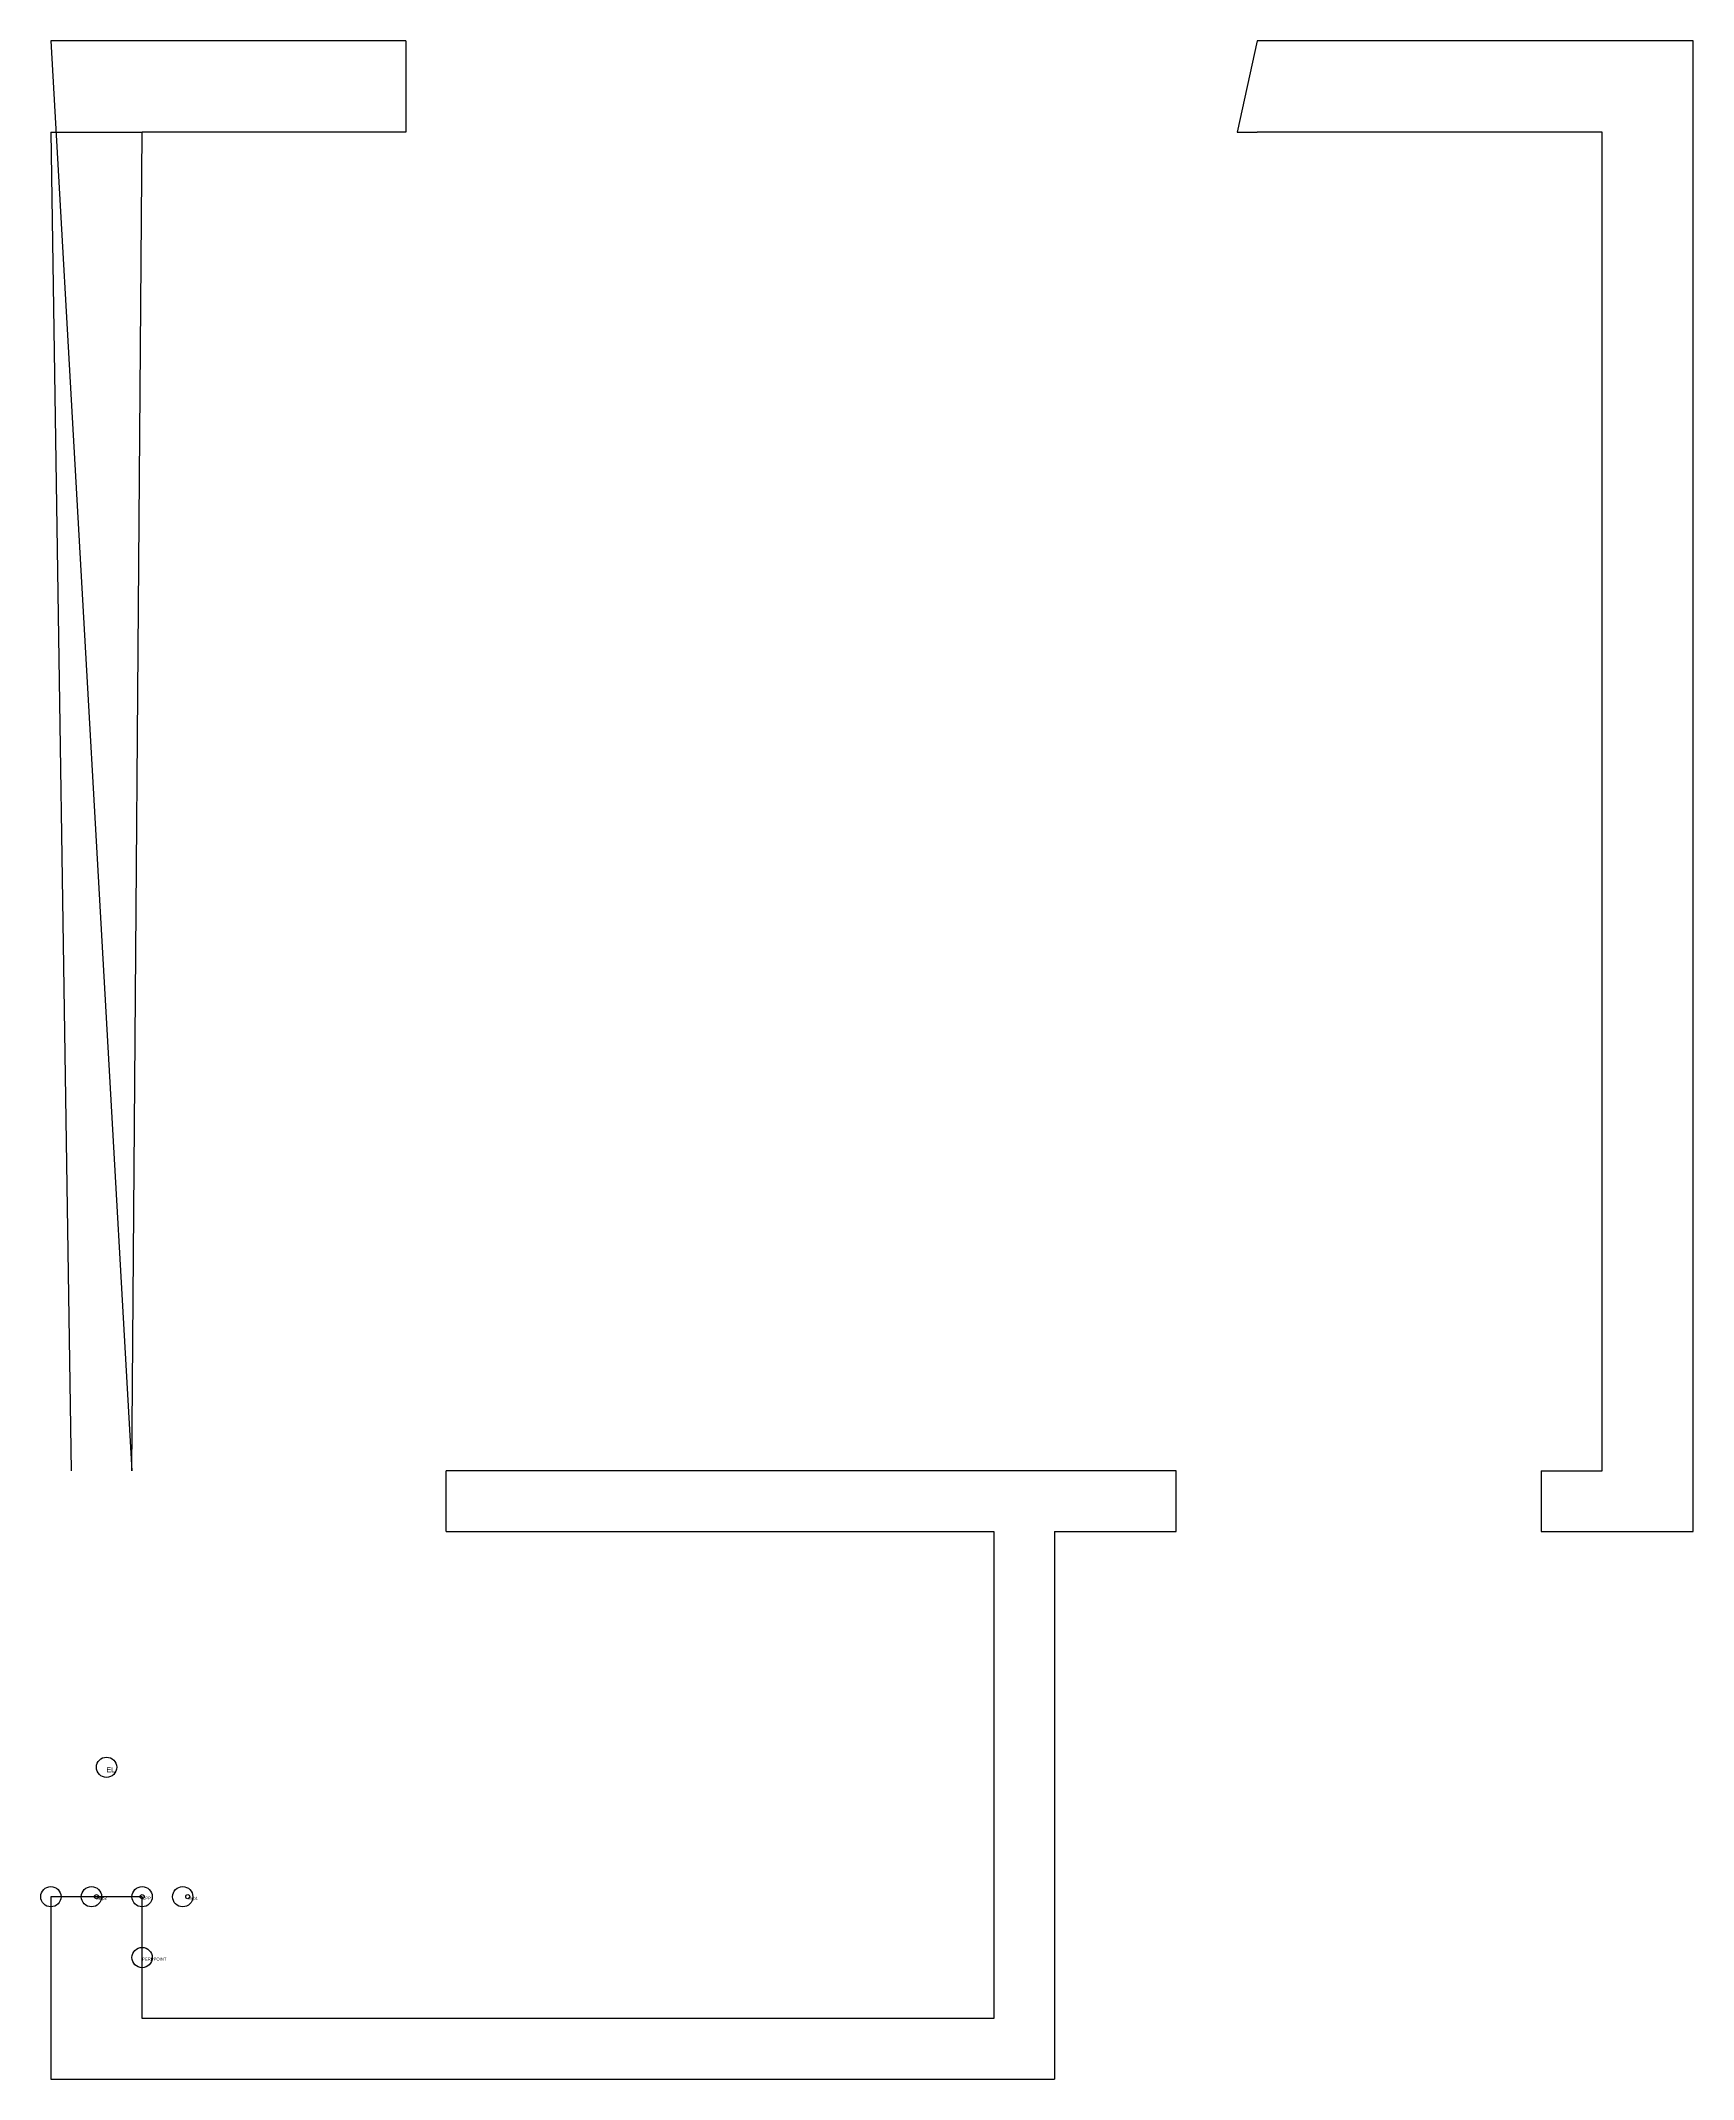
# Model space of a CAD drawing. Header units: metres. Extents: x 525 to 688, y 519 to 720.
import ezdxf

# ---------------------------------------------------------------- set-up
doc = ezdxf.new("R2010")
doc.units = ezdxf.units.M

msp = doc.modelspace()

# ---------------------------------------------------------------- linework, layer by layer
for p, q in [((561, 720), (526, 720)), ((526, 720), (534, 579)), ((561, 720), (561, 711)), ((645, 720), (643, 711)), ((688, 720), (645, 720)), ((688, 573), (688, 720)), ((526, 711), (535, 711)), ((526, 711), (528, 579)), ((534, 579), (535, 711)), ((561, 711), (535, 711)), ((643, 711), (645, 711)), ((679, 711), (645, 711)), ((679, 579), (679, 711)), ((565, 573), (565, 579)), ((637, 579), (565, 579)), ((637, 573), (637, 579)), ((673, 579), (679, 579)), ((673, 579), (673, 573)), ((565, 573), (619, 573)), ((619, 573), (619, 525)), ((625, 573), (637, 573)), ((625, 573), (625, 519)), ((673, 573), (688, 573)), ((535, 537), (526, 537)), ((526, 537), (526, 519)), ((535, 525), (535, 537)), ((619, 525), (535, 525)), ((526, 519), (625, 519))]:
    msp.add_line(p, q)
at = {"color": 3}
for centre in [(526, 537), (530, 537), (535, 537), (539, 537)]:
    msp.add_circle(centre, 1, dxfattribs=at)
at = {"layer": 'debug', "color": 4}
for centre in [(531.49, 549.76), (535, 531)]:
    msp.add_circle(centre, 1, dxfattribs=at)
at = {"layer": 'debug', "color": 5}
for centre in [(530.5, 537), (539.5, 537)]:
    msp.add_circle(centre, 0.2, dxfattribs=at)
at = {"layer": 'debug', "color": 2}
msp.add_circle((535, 537), 0.2, dxfattribs=at)

# ---------------------------------------------------------------- texts
at = {"layer": 'debug', "attachment_point": 1}
for s, insert, char_height in [('EL', (531.49, 549.76), 0.5), ('nlep2', (530.5, 537), 0.3), ('CPP', (535, 537), 0.3), ('nlep1', (539.5, 537), 0.3), ('PERPPOINT', (535, 531), 0.3)]:
    msp.add_mtext(s, dxfattribs=dict(at, insert=insert, char_height=char_height))

doc.saveas('drawing.dxf')
